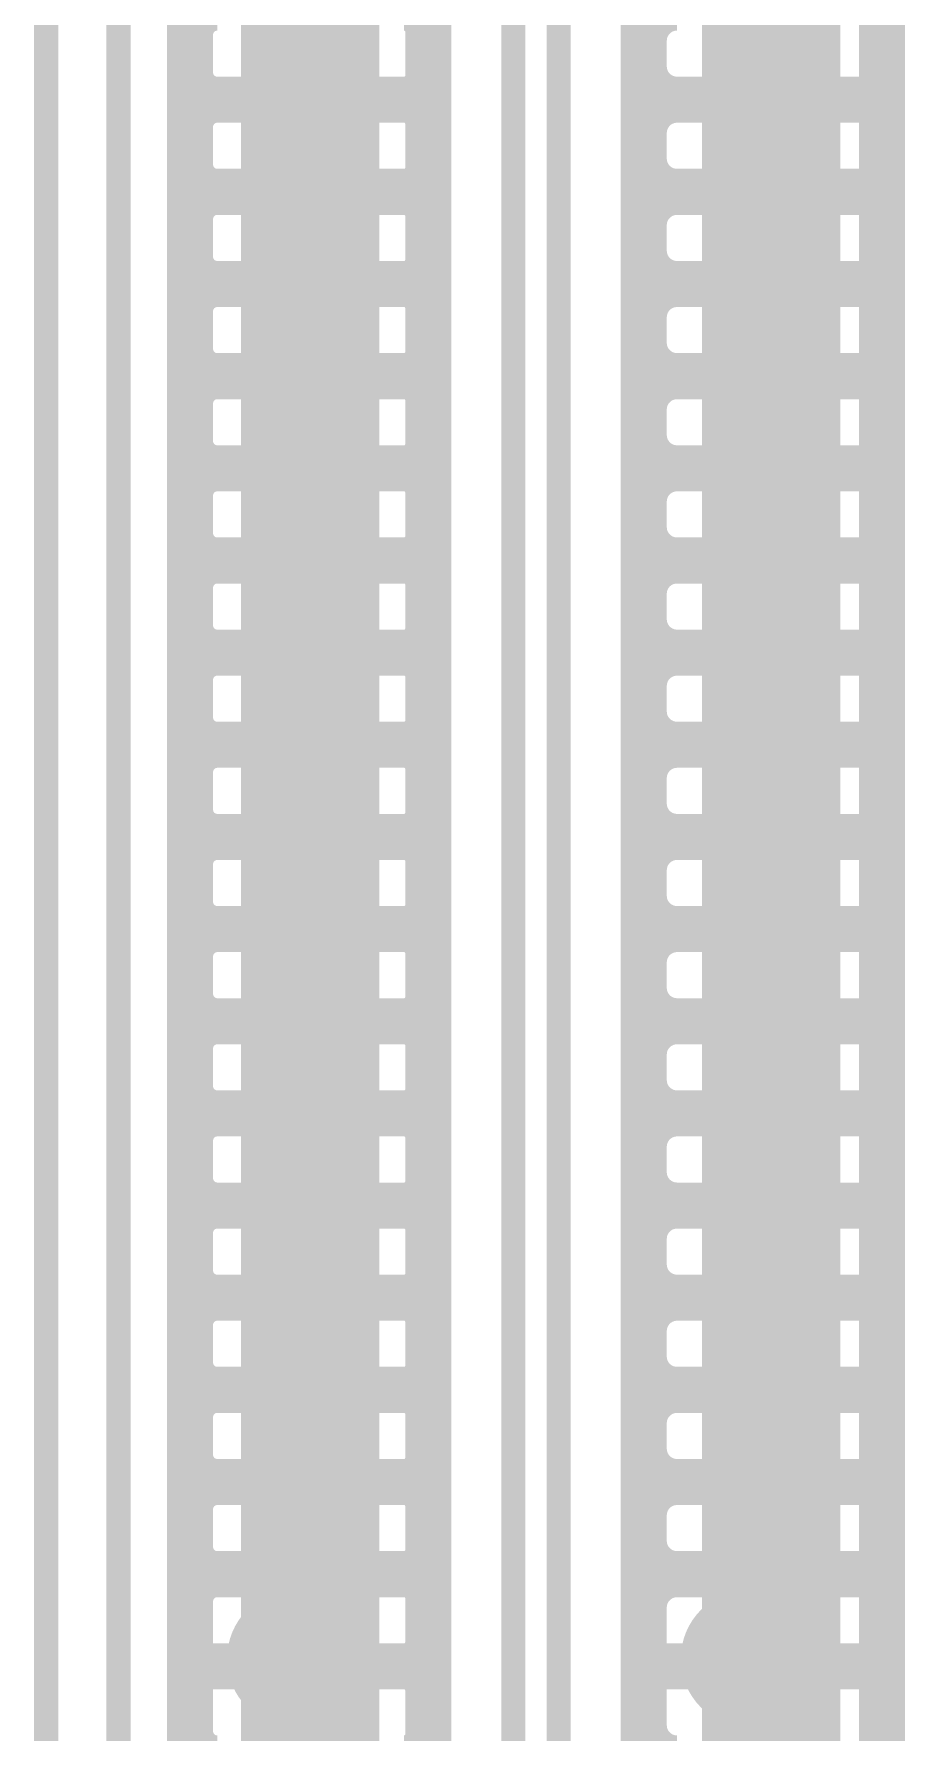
# Model space of a CAD drawing. Header units: millimetres. Extents: x 2260 to 2572, y -21 to 200.
# Drawn here: x 2296.78 to 2299.66, y 83.64 to 89.25 of the extents above; entities that cross this region are included whole.
import ezdxf

# ---------------------------------------------------------------- set-up
doc = ezdxf.new("R2010")
doc.units = ezdxf.units.MM
doc.layers.get('0').update_dxf_attribs({"lineweight": 18})
doc.layers.add('01', color=1, linetype='Continuous', lineweight=18)
doc.layers.add('DIM', color=3, linetype='Continuous', lineweight=13)

# ---------------------------------------------------------------- blocks, each defined once
blk = doc.blocks.new('PAD_R1')
blk.add_lwpolyline([(0.25, 0, 0.5, 0.5, 1), (-0.25, 0, 0.5, 0.5, 1)], format="xyseb", close=True)

msp = doc.modelspace()

# ---------------------------------------------------------------- linework, layer by layer
at = {"layer": '01'}
for points in [[(2297.6916, 139.8406, 0.2499, 0.2499, 0), (2297.6916, 63.6406, 0.2499, 0.2499, 0)], [(2299.1915, 139.8406, 0.2499, 0.2499, 0), (2299.1915, 63.6406, 0.2499, 0.2499, 0)], [(2297.2977, 66.3205, 0.1524, 0.1524, 0), (2297.2977, 137.2406, 0.1524, 0.1524, 0)], [(2297.5428, 137.2406, 0.1524, 0.1524, 0), (2297.5428, 66.2405, 0.1524, 0.1524, 0)], [(2297.8476, 137.2406, 0.1524, 0.1524, 0), (2297.8476, 66.2405, 0.1524, 0.1524, 0)], [(2298.0853, 66.3205, 0.1524, 0.1524, 0), (2298.0853, 137.2406, 0.1524, 0.1524, 0)], [(2298.7978, 66.3205, 0.1524, 0.1524, 0), (2298.7978, 137.2406, 0.1524, 0.1524, 0)], [(2299.0668, 137.2406, 0.1524, 0.1524, 0), (2299.0668, 66.2405, 0.1524, 0.1524, 0)], [(2299.3716, 137.2406, 0.1524, 0.1524, 0), (2299.3716, 66.2405, 0.1524, 0.1524, 0)], [(2299.5854, 137.2406, 0.1524, 0.1524, 0), (2299.5854, 66.2405, 0.1524, 0.1524, 0)], [(2297.2977, 89.2505, 0.1524, 0.1524, -0.414231), (2297.3877, 89.3405, 0.1524, 0.1524, 0)], [(2298.0853, 89.2605, 0.1524, 0.1524, 0.414252), (2298.0053, 89.3405, 0.1524, 0.1524, 0)], [(2298.7978, 89.2305, 0.1524, 0.1524, -0.414232), (2298.9078, 89.3405, 0.1524, 0.1524, 0)], [(2297.2977, 89.1257, 0.1524, 0.1524, 0.414231), (2297.3877, 89.0357, 0.1524, 0.1524, 0)], [(2298.0853, 89.1157, 0.1524, 0.1524, -0.414252), (2298.0053, 89.0357, 0.1524, 0.1524, 0)], [(2298.7978, 89.1457, 0.1524, 0.1524, 0.414232), (2298.9078, 89.0357, 0.1524, 0.1524, 0)], [(2297.2977, 89.0357, 0.1524, 0.1524, 0), (2298.0853, 89.0357, 0.1524, 0.1524, 0)], [(2297.2977, 88.9457, 0.1524, 0.1524, -0.414231), (2297.3877, 89.0357, 0.1524, 0.1524, 0)], [(2298.0853, 88.9557, 0.1524, 0.1524, 0.414252), (2298.0053, 89.0357, 0.1524, 0.1524, 0)], [(2298.7978, 89.0357, 0.1524, 0.1524, 0), (2299.5854, 89.0357, 0.1524, 0.1524, 0)], [(2298.7978, 88.9257, 0.1524, 0.1524, -0.414232), (2298.9078, 89.0357, 0.1524, 0.1524, 0)], [(2298.7978, 88.8409, 0.1524, 0.1524, 0.414232), (2298.9078, 88.7309, 0.1524, 0.1524, 0)], [(2297.2977, 88.8209, 0.1524, 0.1524, 0.414231), (2297.3877, 88.7309, 0.1524, 0.1524, 0)], [(2298.0853, 88.8109, 0.1524, 0.1524, -0.414252), (2298.0053, 88.7309, 0.1524, 0.1524, 0)], [(2297.2977, 88.7309, 0.1524, 0.1524, 0), (2298.0853, 88.7309, 0.1524, 0.1524, 0)], [(2297.2977, 88.6409, 0.1524, 0.1524, -0.414231), (2297.3877, 88.7309, 0.1524, 0.1524, 0)], [(2298.0853, 88.6509, 0.1524, 0.1524, 0.414252), (2298.0053, 88.7309, 0.1524, 0.1524, 0)], [(2298.7978, 88.7309, 0.1524, 0.1524, 0), (2299.5854, 88.7309, 0.1524, 0.1524, 0)], [(2298.7978, 88.6209, 0.1524, 0.1524, -0.414232), (2298.9078, 88.7309, 0.1524, 0.1524, 0)], [(2297.2977, 88.5161, 0.1524, 0.1524, 0.414231), (2297.3877, 88.4261, 0.1524, 0.1524, 0)], [(2298.0853, 88.5061, 0.1524, 0.1524, -0.414252), (2298.0053, 88.4261, 0.1524, 0.1524, 0)], [(2298.7978, 88.5361, 0.1524, 0.1524, 0.414232), (2298.9078, 88.4261, 0.1524, 0.1524, 0)], [(2297.2977, 88.4261, 0.1524, 0.1524, 0), (2298.0853, 88.4261, 0.1524, 0.1524, 0)], [(2297.2977, 88.3361, 0.1524, 0.1524, -0.414231), (2297.3877, 88.4261, 0.1524, 0.1524, 0)], [(2298.0853, 88.3461, 0.1524, 0.1524, 0.414252), (2298.0053, 88.4261, 0.1524, 0.1524, 0)], [(2298.7978, 88.4261, 0.1524, 0.1524, 0), (2299.5854, 88.4261, 0.1524, 0.1524, 0)], [(2298.7978, 88.3161, 0.1524, 0.1524, -0.414232), (2298.9078, 88.4261, 0.1524, 0.1524, 0)], [(2298.7978, 88.2313, 0.1524, 0.1524, 0.414232), (2298.9078, 88.1213, 0.1524, 0.1524, 0)], [(2297.2977, 88.2113, 0.1524, 0.1524, 0.414231), (2297.3877, 88.1213, 0.1524, 0.1524, 0)], [(2298.0853, 88.2013, 0.1524, 0.1524, -0.414252), (2298.0053, 88.1213, 0.1524, 0.1524, 0)], [(2297.2977, 88.1213, 0.1524, 0.1524, 0), (2298.0853, 88.1213, 0.1524, 0.1524, 0)], [(2297.2977, 88.0313, 0.1524, 0.1524, -0.414231), (2297.3877, 88.1213, 0.1524, 0.1524, 0)], [(2298.0853, 88.0413, 0.1524, 0.1524, 0.414252), (2298.0053, 88.1213, 0.1524, 0.1524, 0)], [(2298.7978, 88.1213, 0.1524, 0.1524, 0), (2299.5854, 88.1213, 0.1524, 0.1524, 0)], [(2298.7978, 88.0113, 0.1524, 0.1524, -0.414232), (2298.9078, 88.1213, 0.1524, 0.1524, 0)], [(2297.2977, 87.9065, 0.1524, 0.1524, 0.414231), (2297.3877, 87.8165, 0.1524, 0.1524, 0)], [(2298.0853, 87.8965, 0.1524, 0.1524, -0.414252), (2298.0053, 87.8165, 0.1524, 0.1524, 0)], [(2298.7978, 87.9265, 0.1524, 0.1524, 0.414232), (2298.9078, 87.8165, 0.1524, 0.1524, 0)], [(2297.2977, 87.8165, 0.1524, 0.1524, 0), (2298.0853, 87.8165, 0.1524, 0.1524, 0)], [(2297.2977, 87.7265, 0.1524, 0.1524, -0.414231), (2297.3877, 87.8165, 0.1524, 0.1524, 0)], [(2298.0853, 87.7365, 0.1524, 0.1524, 0.414252), (2298.0053, 87.8165, 0.1524, 0.1524, 0)], [(2298.7978, 87.8165, 0.1524, 0.1524, 0), (2299.5854, 87.8165, 0.1524, 0.1524, 0)], [(2298.7978, 87.7065, 0.1524, 0.1524, -0.414232), (2298.9078, 87.8165, 0.1524, 0.1524, 0)], [(2297.2977, 87.6017, 0.1524, 0.1524, 0.414231), (2297.3877, 87.5117, 0.1524, 0.1524, 0)], [(2298.7978, 87.6217, 0.1524, 0.1524, 0.414232), (2298.9078, 87.5117, 0.1524, 0.1524, 0)], [(2298.0853, 87.5917, 0.1524, 0.1524, -0.414252), (2298.0053, 87.5117, 0.1524, 0.1524, 0)], [(2297.2977, 87.5117, 0.1524, 0.1524, 0), (2298.0853, 87.5117, 0.1524, 0.1524, 0)], [(2297.2977, 87.4217, 0.1524, 0.1524, -0.414231), (2297.3877, 87.5117, 0.1524, 0.1524, 0)], [(2298.0853, 87.4317, 0.1524, 0.1524, 0.414252), (2298.0053, 87.5117, 0.1524, 0.1524, 0)], [(2298.7978, 87.5117, 0.1524, 0.1524, 0), (2299.5854, 87.5117, 0.1524, 0.1524, 0)], [(2298.7978, 87.4017, 0.1524, 0.1524, -0.414232), (2298.9078, 87.5117, 0.1524, 0.1524, 0)], [(2298.7978, 87.3169, 0.1524, 0.1524, 0.414232), (2298.9078, 87.2069, 0.1524, 0.1524, 0)], [(2297.2977, 87.2969, 0.1524, 0.1524, 0.414231), (2297.3877, 87.2069, 0.1524, 0.1524, 0)], [(2298.0853, 87.2869, 0.1524, 0.1524, -0.414252), (2298.0053, 87.2069, 0.1524, 0.1524, 0)], [(2297.2977, 87.2069, 0.1524, 0.1524, 0), (2298.0853, 87.2069, 0.1524, 0.1524, 0)], [(2297.2977, 87.1169, 0.1524, 0.1524, -0.414231), (2297.3877, 87.2069, 0.1524, 0.1524, 0)], [(2298.0853, 87.1269, 0.1524, 0.1524, 0.414252), (2298.0053, 87.2069, 0.1524, 0.1524, 0)], [(2298.7978, 87.2069, 0.1524, 0.1524, 0), (2299.5854, 87.2069, 0.1524, 0.1524, 0)], [(2298.7978, 87.0969, 0.1524, 0.1524, -0.414232), (2298.9078, 87.2069, 0.1524, 0.1524, 0)], [(2297.2977, 86.9921, 0.1524, 0.1524, 0.414231), (2297.3877, 86.9021, 0.1524, 0.1524, 0)], [(2298.0853, 86.9821, 0.1524, 0.1524, -0.414252), (2298.0053, 86.9021, 0.1524, 0.1524, 0)], [(2298.7978, 87.0121, 0.1524, 0.1524, 0.414232), (2298.9078, 86.9021, 0.1524, 0.1524, 0)], [(2297.2977, 86.9021, 0.1524, 0.1524, 0), (2298.0853, 86.9021, 0.1524, 0.1524, 0)], [(2297.2977, 86.8121, 0.1524, 0.1524, -0.414231), (2297.3877, 86.9021, 0.1524, 0.1524, 0)], [(2298.0853, 86.8221, 0.1524, 0.1524, 0.414252), (2298.0053, 86.9021, 0.1524, 0.1524, 0)], [(2298.7978, 86.9021, 0.1524, 0.1524, 0), (2299.5854, 86.9021, 0.1524, 0.1524, 0)], [(2298.7978, 86.7921, 0.1524, 0.1524, -0.414232), (2298.9078, 86.9021, 0.1524, 0.1524, 0)], [(2298.7978, 86.7073, 0.1524, 0.1524, 0.414232), (2298.9078, 86.5973, 0.1524, 0.1524, 0)], [(2297.2977, 86.6873, 0.1524, 0.1524, 0.414231), (2297.3877, 86.5973, 0.1524, 0.1524, 0)], [(2298.0853, 86.6773, 0.1524, 0.1524, -0.414252), (2298.0053, 86.5973, 0.1524, 0.1524, 0)], [(2297.2977, 86.5973, 0.1524, 0.1524, 0), (2298.0853, 86.5973, 0.1524, 0.1524, 0)], [(2297.2977, 86.5073, 0.1524, 0.1524, -0.414231), (2297.3877, 86.5973, 0.1524, 0.1524, 0)], [(2298.0853, 86.5173, 0.1524, 0.1524, 0.414252), (2298.0053, 86.5973, 0.1524, 0.1524, 0)], [(2298.7978, 86.5973, 0.1524, 0.1524, 0), (2299.5854, 86.5973, 0.1524, 0.1524, 0)], [(2298.7978, 86.4873, 0.1524, 0.1524, -0.414232), (2298.9078, 86.5973, 0.1524, 0.1524, 0)], [(2297.2977, 86.3825, 0.1524, 0.1524, 0.414231), (2297.3877, 86.2925, 0.1524, 0.1524, 0)], [(2298.0853, 86.3725, 0.1524, 0.1524, -0.414252), (2298.0053, 86.2925, 0.1524, 0.1524, 0)], [(2298.7978, 86.4025, 0.1524, 0.1524, 0.414232), (2298.9078, 86.2925, 0.1524, 0.1524, 0)], [(2297.2977, 86.2925, 0.1524, 0.1524, 0), (2298.0853, 86.2925, 0.1524, 0.1524, 0)], [(2297.2977, 86.2025, 0.1524, 0.1524, -0.414231), (2297.3877, 86.2925, 0.1524, 0.1524, 0)], [(2298.0853, 86.2125, 0.1524, 0.1524, 0.414252), (2298.0053, 86.2925, 0.1524, 0.1524, 0)], [(2298.7978, 86.2925, 0.1524, 0.1524, 0), (2299.5854, 86.2925, 0.1524, 0.1524, 0)], [(2298.7978, 86.1825, 0.1524, 0.1524, -0.414232), (2298.9078, 86.2925, 0.1524, 0.1524, 0)], [(2298.7978, 86.0977, 0.1524, 0.1524, 0.414232), (2298.9078, 85.9877, 0.1524, 0.1524, 0)], [(2297.2977, 86.0777, 0.1524, 0.1524, 0.414231), (2297.3877, 85.9877, 0.1524, 0.1524, 0)], [(2298.0853, 86.0677, 0.1524, 0.1524, -0.414252), (2298.0053, 85.9877, 0.1524, 0.1524, 0)], [(2297.2977, 85.9877, 0.1524, 0.1524, 0), (2298.0853, 85.9877, 0.1524, 0.1524, 0)], [(2297.2977, 85.8977, 0.1524, 0.1524, -0.414231), (2297.3877, 85.9877, 0.1524, 0.1524, 0)], [(2298.0853, 85.9077, 0.1524, 0.1524, 0.414252), (2298.0053, 85.9877, 0.1524, 0.1524, 0)], [(2298.7978, 85.9877, 0.1524, 0.1524, 0), (2299.5854, 85.9877, 0.1524, 0.1524, 0)], [(2298.7978, 85.8777, 0.1524, 0.1524, -0.414232), (2298.9078, 85.9877, 0.1524, 0.1524, 0)], [(2297.2977, 85.7729, 0.1524, 0.1524, 0.414231), (2297.3877, 85.6829, 0.1524, 0.1524, 0)], [(2298.0853, 85.7629, 0.1524, 0.1524, -0.414252), (2298.0053, 85.6829, 0.1524, 0.1524, 0)], [(2298.7978, 85.7929, 0.1524, 0.1524, 0.414232), (2298.9078, 85.6829, 0.1524, 0.1524, 0)], [(2297.2977, 85.6829, 0.1524, 0.1524, 0), (2298.0853, 85.6829, 0.1524, 0.1524, 0)], [(2297.2977, 85.5929, 0.1524, 0.1524, -0.414231), (2297.3877, 85.6829, 0.1524, 0.1524, 0)], [(2298.0853, 85.6029, 0.1524, 0.1524, 0.414252), (2298.0053, 85.6829, 0.1524, 0.1524, 0)], [(2298.7978, 85.6829, 0.1524, 0.1524, 0), (2299.5854, 85.6829, 0.1524, 0.1524, 0)], [(2298.7978, 85.5729, 0.1524, 0.1524, -0.414232), (2298.9078, 85.6829, 0.1524, 0.1524, 0)], [(2297.2977, 85.4681, 0.1524, 0.1524, 0.414231), (2297.3877, 85.3781, 0.1524, 0.1524, 0)], [(2298.7978, 85.4881, 0.1524, 0.1524, 0.414232), (2298.9078, 85.3781, 0.1524, 0.1524, 0)], [(2298.0853, 85.4581, 0.1524, 0.1524, -0.414252), (2298.0053, 85.3781, 0.1524, 0.1524, 0)], [(2297.2977, 85.3781, 0.1524, 0.1524, 0), (2298.0853, 85.3781, 0.1524, 0.1524, 0)], [(2297.2977, 85.2881, 0.1524, 0.1524, -0.414231), (2297.3877, 85.3781, 0.1524, 0.1524, 0)], [(2298.0853, 85.2981, 0.1524, 0.1524, 0.414252), (2298.0053, 85.3781, 0.1524, 0.1524, 0)], [(2298.7978, 85.3781, 0.1524, 0.1524, 0), (2299.5854, 85.3781, 0.1524, 0.1524, 0)], [(2298.7978, 85.2681, 0.1524, 0.1524, -0.414232), (2298.9078, 85.3781, 0.1524, 0.1524, 0)], [(2298.7978, 85.1833, 0.1524, 0.1524, 0.414232), (2298.9078, 85.0733, 0.1524, 0.1524, 0)], [(2297.2977, 85.1633, 0.1524, 0.1524, 0.414231), (2297.3877, 85.0733, 0.1524, 0.1524, 0)], [(2298.0853, 85.1533, 0.1524, 0.1524, -0.414252), (2298.0053, 85.0733, 0.1524, 0.1524, 0)], [(2297.2977, 85.0733, 0.1524, 0.1524, 0), (2298.0853, 85.0733, 0.1524, 0.1524, 0)], [(2297.2977, 84.9833, 0.1524, 0.1524, -0.414231), (2297.3877, 85.0733, 0.1524, 0.1524, 0)], [(2298.0853, 84.9933, 0.1524, 0.1524, 0.414252), (2298.0053, 85.0733, 0.1524, 0.1524, 0)], [(2298.7978, 85.0733, 0.1524, 0.1524, 0), (2299.5854, 85.0733, 0.1524, 0.1524, 0)], [(2298.7978, 84.9633, 0.1524, 0.1524, -0.414232), (2298.9078, 85.0733, 0.1524, 0.1524, 0)], [(2297.2977, 84.8585, 0.1524, 0.1524, 0.414231), (2297.3877, 84.7685, 0.1524, 0.1524, 0)], [(2298.0853, 84.8485, 0.1524, 0.1524, -0.414252), (2298.0053, 84.7685, 0.1524, 0.1524, 0)], [(2298.7978, 84.8785, 0.1524, 0.1524, 0.414232), (2298.9078, 84.7685, 0.1524, 0.1524, 0)], [(2297.2977, 84.7685, 0.1524, 0.1524, 0), (2298.0853, 84.7685, 0.1524, 0.1524, 0)], [(2297.2977, 84.6785, 0.1524, 0.1524, -0.414231), (2297.3877, 84.7685, 0.1524, 0.1524, 0)], [(2298.0853, 84.6885, 0.1524, 0.1524, 0.414252), (2298.0053, 84.7685, 0.1524, 0.1524, 0)], [(2298.7978, 84.7685, 0.1524, 0.1524, 0), (2299.5854, 84.7685, 0.1524, 0.1524, 0)], [(2298.7978, 84.6585, 0.1524, 0.1524, -0.414232), (2298.9078, 84.7685, 0.1524, 0.1524, 0)], [(2298.7978, 84.5737, 0.1524, 0.1524, 0.414232), (2298.9078, 84.4637, 0.1524, 0.1524, 0)], [(2297.2977, 84.5537, 0.1524, 0.1524, 0.414231), (2297.3877, 84.4637, 0.1524, 0.1524, 0)], [(2298.0853, 84.5437, 0.1524, 0.1524, -0.414252), (2298.0053, 84.4637, 0.1524, 0.1524, 0)], [(2297.2977, 84.4637, 0.1524, 0.1524, 0), (2298.0853, 84.4637, 0.1524, 0.1524, 0)], [(2297.2977, 84.3737, 0.1524, 0.1524, -0.414231), (2297.3877, 84.4637, 0.1524, 0.1524, 0)], [(2298.0853, 84.3837, 0.1524, 0.1524, 0.414252), (2298.0053, 84.4637, 0.1524, 0.1524, 0)], [(2298.7978, 84.4637, 0.1524, 0.1524, 0), (2299.5854, 84.4637, 0.1524, 0.1524, 0)], [(2298.7978, 84.3537, 0.1524, 0.1524, -0.414232), (2298.9078, 84.4637, 0.1524, 0.1524, 0)], [(2297.2977, 84.2489, 0.1524, 0.1524, 0.414231), (2297.3877, 84.1589, 0.1524, 0.1524, 0)], [(2298.0853, 84.2389, 0.1524, 0.1524, -0.414252), (2298.0053, 84.1589, 0.1524, 0.1524, 0)], [(2298.7978, 84.2689, 0.1524, 0.1524, 0.414232), (2298.9078, 84.1589, 0.1524, 0.1524, 0)], [(2297.2977, 84.1589, 0.1524, 0.1524, 0), (2298.0853, 84.1589, 0.1524, 0.1524, 0)], [(2297.2977, 84.0689, 0.1524, 0.1524, -0.414231), (2297.3877, 84.1589, 0.1524, 0.1524, 0)], [(2298.0853, 84.0789, 0.1524, 0.1524, 0.414252), (2298.0053, 84.1589, 0.1524, 0.1524, 0)], [(2298.7978, 84.1589, 0.1524, 0.1524, 0), (2299.5854, 84.1589, 0.1524, 0.1524, 0)], [(2298.7978, 84.0489, 0.1524, 0.1524, -0.414232), (2298.9078, 84.1589, 0.1524, 0.1524, 0)], [(2298.0853, 83.9341, 0.1524, 0.1524, -0.414252), (2298.0053, 83.8541, 0.1524, 0.1524, 0)], [(2297.2977, 83.8541, 0.1524, 0.1524, 0), (2298.0853, 83.8541, 0.1524, 0.1524, 0)], [(2298.0853, 83.7741, 0.1524, 0.1524, 0.414252), (2298.0053, 83.8541, 0.1524, 0.1524, 0)], [(2298.7978, 83.8541, 0.1524, 0.1524, 0), (2299.5854, 83.8541, 0.1524, 0.1524, 0)], [(2297.2977, 83.6393, 0.1524, 0.1524, 0.414231), (2297.3877, 83.5493, 0.1524, 0.1524, 0)], [(2298.0853, 83.6293, 0.1524, 0.1524, -0.414252), (2298.0053, 83.5493, 0.1524, 0.1524, 0)], [(2298.7978, 83.6593, 0.1524, 0.1524, 0.414232), (2298.9078, 83.5493, 0.1524, 0.1524, 0)]]:
    msp.add_lwpolyline(points, format="xyseb", dxfattribs=at)
at = {"layer": 'DIM'}
for points in [[(2296.8217, 137.4265, 0.08, 0.08, 0), (2296.8217, 66.0549, 0.08, 0.08, 0)], [(2297.0614, 137.4264, 0.08, 0.08, 0), (2297.0614, 66.0551, 0.08, 0.08, 0)], [(2298.3665, 137.367, 0.08, 0.08, 0), (2298.3665, 66.1145, 0.08, 0.08, 0)], [(2298.5165, 137.3669, 0.08, 0.08, 0), (2298.5165, 66.1147, 0.08, 0.08, 0)]]:
    msp.add_lwpolyline(points, format="xyseb", dxfattribs=at)

# ---------------------------------------------------------------- block references
at = {"layer": '01'}
for p, xscale, yscale in [((2297.2977, 89.2505), 0.1524, 0.1524), ((2298.0853, 89.2605), 0.1524, 0.1524), ((2298.7978, 89.2305), 0.1524, 0.1524), ((2297.2977, 89.1257), 0.1524, 0.1524), ((2298.0853, 89.1157), 0.1524, 0.1524), ((2298.7978, 89.1457), 0.1524, 0.1524), ((2297.2977, 89.0357), 0.1524, 0.1524), ((2297.3877, 89.0357), 0.1524, 0.1524), ((2297.3877, 89.0357), 0.1524, 0.1524), ((2298.0053, 89.0357), 0.1524, 0.1524), ((2298.0053, 89.0357), 0.1524, 0.1524), ((2298.0853, 89.0357), 0.1524, 0.1524), ((2298.7978, 89.0357), 0.1524, 0.1524), ((2298.9078, 89.0357), 0.1524, 0.1524), ((2298.9078, 89.0357), 0.1524, 0.1524), ((2299.5854, 89.0357), 0.1524, 0.1524), ((2297.2977, 88.9457), 0.1524, 0.1524), ((2298.0853, 88.9557), 0.1524, 0.1524), ((2298.7978, 88.9257), 0.1524, 0.1524), ((2298.7978, 88.8409), 0.1524, 0.1524), ((2297.2977, 88.8209), 0.1524, 0.1524), ((2298.0853, 88.8109), 0.1524, 0.1524), ((2297.2977, 88.7309), 0.1524, 0.1524), ((2297.3877, 88.7309), 0.1524, 0.1524), ((2297.3877, 88.7309), 0.1524, 0.1524), ((2298.0053, 88.7309), 0.1524, 0.1524), ((2298.0053, 88.7309), 0.1524, 0.1524), ((2298.0853, 88.7309), 0.1524, 0.1524), ((2298.7978, 88.7309), 0.1524, 0.1524), ((2298.9078, 88.7309), 0.1524, 0.1524), ((2298.9078, 88.7309), 0.1524, 0.1524), ((2299.5854, 88.7309), 0.1524, 0.1524), ((2297.2977, 88.6409), 0.1524, 0.1524), ((2298.0853, 88.6509), 0.1524, 0.1524), ((2298.7978, 88.6209), 0.1524, 0.1524), ((2297.2977, 88.5161), 0.1524, 0.1524), ((2298.0853, 88.5061), 0.1524, 0.1524), ((2298.7978, 88.5361), 0.1524, 0.1524), ((2297.2977, 88.4261), 0.1524, 0.1524), ((2297.3877, 88.4261), 0.1524, 0.1524), ((2297.3877, 88.4261), 0.1524, 0.1524), ((2298.0053, 88.4261), 0.1524, 0.1524), ((2298.0053, 88.4261), 0.1524, 0.1524), ((2298.0853, 88.4261), 0.1524, 0.1524), ((2298.7978, 88.4261), 0.1524, 0.1524), ((2298.9078, 88.4261), 0.1524, 0.1524), ((2298.9078, 88.4261), 0.1524, 0.1524), ((2299.5854, 88.4261), 0.1524, 0.1524), ((2297.2977, 88.3361), 0.1524, 0.1524), ((2298.0853, 88.3461), 0.1524, 0.1524), ((2298.7978, 88.3161), 0.1524, 0.1524), ((2298.7978, 88.2313), 0.1524, 0.1524), ((2297.2977, 88.2113), 0.1524, 0.1524), ((2298.0853, 88.2013), 0.1524, 0.1524), ((2297.2977, 88.1213), 0.1524, 0.1524), ((2297.3877, 88.1213), 0.1524, 0.1524), ((2297.3877, 88.1213), 0.1524, 0.1524), ((2298.0053, 88.1213), 0.1524, 0.1524), ((2298.0053, 88.1213), 0.1524, 0.1524), ((2298.0853, 88.1213), 0.1524, 0.1524), ((2298.7978, 88.1213), 0.1524, 0.1524), ((2298.9078, 88.1213), 0.1524, 0.1524), ((2298.9078, 88.1213), 0.1524, 0.1524), ((2299.5854, 88.1213), 0.1524, 0.1524), ((2297.2977, 88.0313), 0.1524, 0.1524), ((2298.0853, 88.0413), 0.1524, 0.1524), ((2298.7978, 88.0113), 0.1524, 0.1524), ((2297.2977, 87.9065), 0.1524, 0.1524), ((2298.0853, 87.8965), 0.1524, 0.1524), ((2298.7978, 87.9265), 0.1524, 0.1524), ((2297.2977, 87.8165), 0.1524, 0.1524), ((2297.3877, 87.8165), 0.1524, 0.1524), ((2297.3877, 87.8165), 0.1524, 0.1524), ((2298.0053, 87.8165), 0.1524, 0.1524), ((2298.0053, 87.8165), 0.1524, 0.1524), ((2298.0853, 87.8165), 0.1524, 0.1524), ((2298.7978, 87.8165), 0.1524, 0.1524), ((2298.9078, 87.8165), 0.1524, 0.1524), ((2298.9078, 87.8165), 0.1524, 0.1524), ((2299.5854, 87.8165), 0.1524, 0.1524), ((2297.2977, 87.7265), 0.1524, 0.1524), ((2298.0853, 87.7365), 0.1524, 0.1524), ((2298.7978, 87.7065), 0.1524, 0.1524), ((2297.2977, 87.6017), 0.1524, 0.1524), ((2298.7978, 87.6217), 0.1524, 0.1524), ((2298.0853, 87.5917), 0.1524, 0.1524), ((2297.2977, 87.5117), 0.1524, 0.1524), ((2297.3877, 87.5117), 0.1524, 0.1524), ((2297.3877, 87.5117), 0.1524, 0.1524), ((2298.0053, 87.5117), 0.1524, 0.1524), ((2298.0053, 87.5117), 0.1524, 0.1524), ((2298.0853, 87.5117), 0.1524, 0.1524), ((2298.7978, 87.5117), 0.1524, 0.1524), ((2298.9078, 87.5117), 0.1524, 0.1524), ((2298.9078, 87.5117), 0.1524, 0.1524), ((2299.5854, 87.5117), 0.1524, 0.1524), ((2298.0853, 87.4317), 0.1524, 0.1524), ((2297.2977, 87.4217), 0.1524, 0.1524), ((2298.7978, 87.4017), 0.1524, 0.1524), ((2298.7978, 87.3169), 0.1524, 0.1524), ((2297.2977, 87.2969), 0.1524, 0.1524), ((2298.0853, 87.2869), 0.1524, 0.1524), ((2297.2977, 87.2069), 0.1524, 0.1524), ((2297.3877, 87.2069), 0.1524, 0.1524), ((2297.3877, 87.2069), 0.1524, 0.1524), ((2298.0053, 87.2069), 0.1524, 0.1524), ((2298.0053, 87.2069), 0.1524, 0.1524), ((2298.0853, 87.2069), 0.1524, 0.1524), ((2298.7978, 87.2069), 0.1524, 0.1524), ((2298.9078, 87.2069), 0.1524, 0.1524), ((2298.9078, 87.2069), 0.1524, 0.1524), ((2299.5854, 87.2069), 0.1524, 0.1524), ((2297.2977, 87.1169), 0.1524, 0.1524), ((2298.0853, 87.1269), 0.1524, 0.1524), ((2298.7978, 87.0969), 0.1524, 0.1524), ((2297.2977, 86.9921), 0.1524, 0.1524), ((2298.0853, 86.9821), 0.1524, 0.1524), ((2298.7978, 87.0121), 0.1524, 0.1524), ((2297.2977, 86.9021), 0.1524, 0.1524), ((2297.3877, 86.9021), 0.1524, 0.1524), ((2297.3877, 86.9021), 0.1524, 0.1524), ((2298.0053, 86.9021), 0.1524, 0.1524), ((2298.0053, 86.9021), 0.1524, 0.1524), ((2298.0853, 86.9021), 0.1524, 0.1524), ((2298.7978, 86.9021), 0.1524, 0.1524), ((2298.9078, 86.9021), 0.1524, 0.1524), ((2298.9078, 86.9021), 0.1524, 0.1524), ((2299.5854, 86.9021), 0.1524, 0.1524), ((2297.2977, 86.8121), 0.1524, 0.1524), ((2298.0853, 86.8221), 0.1524, 0.1524), ((2298.7978, 86.7921), 0.1524, 0.1524), ((2298.7978, 86.7073), 0.1524, 0.1524), ((2297.2977, 86.6873), 0.1524, 0.1524), ((2298.0853, 86.6773), 0.1524, 0.1524), ((2297.2977, 86.5973), 0.1524, 0.1524), ((2297.3877, 86.5973), 0.1524, 0.1524), ((2297.3877, 86.5973), 0.1524, 0.1524), ((2298.0053, 86.5973), 0.1524, 0.1524), ((2298.0053, 86.5973), 0.1524, 0.1524), ((2298.0853, 86.5973), 0.1524, 0.1524), ((2298.7978, 86.5973), 0.1524, 0.1524), ((2298.9078, 86.5973), 0.1524, 0.1524), ((2298.9078, 86.5973), 0.1524, 0.1524), ((2299.5854, 86.5973), 0.1524, 0.1524), ((2297.2977, 86.5073), 0.1524, 0.1524), ((2298.0853, 86.5173), 0.1524, 0.1524), ((2298.7978, 86.4873), 0.1524, 0.1524), ((2297.2977, 86.3825), 0.1524, 0.1524), ((2298.0853, 86.3725), 0.1524, 0.1524), ((2298.7978, 86.4025), 0.1524, 0.1524), ((2297.2977, 86.2925), 0.1524, 0.1524), ((2297.3877, 86.2925), 0.1524, 0.1524), ((2297.3877, 86.2925), 0.1524, 0.1524), ((2298.0053, 86.2925), 0.1524, 0.1524), ((2298.0053, 86.2925), 0.1524, 0.1524), ((2298.0853, 86.2925), 0.1524, 0.1524), ((2298.7978, 86.2925), 0.1524, 0.1524), ((2298.9078, 86.2925), 0.1524, 0.1524), ((2298.9078, 86.2925), 0.1524, 0.1524), ((2299.5854, 86.2925), 0.1524, 0.1524), ((2297.2977, 86.2025), 0.1524, 0.1524), ((2298.0853, 86.2125), 0.1524, 0.1524), ((2298.7978, 86.1825), 0.1524, 0.1524), ((2298.7978, 86.0977), 0.1524, 0.1524), ((2297.2977, 86.0777), 0.1524, 0.1524), ((2298.0853, 86.0677), 0.1524, 0.1524), ((2297.2977, 85.9877), 0.1524, 0.1524), ((2297.3877, 85.9877), 0.1524, 0.1524), ((2297.3877, 85.9877), 0.1524, 0.1524), ((2298.0053, 85.9877), 0.1524, 0.1524), ((2298.0053, 85.9877), 0.1524, 0.1524), ((2298.0853, 85.9877), 0.1524, 0.1524), ((2298.7978, 85.9877), 0.1524, 0.1524), ((2298.9078, 85.9877), 0.1524, 0.1524), ((2298.9078, 85.9877), 0.1524, 0.1524), ((2299.5854, 85.9877), 0.1524, 0.1524), ((2297.2977, 85.8977), 0.1524, 0.1524), ((2298.0853, 85.9077), 0.1524, 0.1524), ((2298.7978, 85.8777), 0.1524, 0.1524), ((2297.2977, 85.7729), 0.1524, 0.1524), ((2298.0853, 85.7629), 0.1524, 0.1524), ((2298.7978, 85.7929), 0.1524, 0.1524), ((2297.2977, 85.6829), 0.1524, 0.1524), ((2297.3877, 85.6829), 0.1524, 0.1524), ((2297.3877, 85.6829), 0.1524, 0.1524), ((2298.0053, 85.6829), 0.1524, 0.1524), ((2298.0053, 85.6829), 0.1524, 0.1524), ((2298.0853, 85.6829), 0.1524, 0.1524), ((2298.7978, 85.6829), 0.1524, 0.1524), ((2298.9078, 85.6829), 0.1524, 0.1524), ((2298.9078, 85.6829), 0.1524, 0.1524), ((2299.5854, 85.6829), 0.1524, 0.1524), ((2297.2977, 85.5929), 0.1524, 0.1524), ((2298.0853, 85.6029), 0.1524, 0.1524), ((2298.7978, 85.5729), 0.1524, 0.1524), ((2297.2977, 85.4681), 0.1524, 0.1524), ((2298.7978, 85.4881), 0.1524, 0.1524), ((2298.0853, 85.4581), 0.1524, 0.1524), ((2297.2977, 85.3781), 0.1524, 0.1524), ((2297.3877, 85.3781), 0.1524, 0.1524), ((2297.3877, 85.3781), 0.1524, 0.1524), ((2298.0053, 85.3781), 0.1524, 0.1524), ((2298.0053, 85.3781), 0.1524, 0.1524), ((2298.0853, 85.3781), 0.1524, 0.1524), ((2298.7978, 85.3781), 0.1524, 0.1524), ((2298.9078, 85.3781), 0.1524, 0.1524), ((2298.9078, 85.3781), 0.1524, 0.1524), ((2299.5854, 85.3781), 0.1524, 0.1524), ((2298.0853, 85.2981), 0.1524, 0.1524), ((2297.2977, 85.2881), 0.1524, 0.1524), ((2298.7978, 85.2681), 0.1524, 0.1524), ((2298.7978, 85.1833), 0.1524, 0.1524), ((2297.2977, 85.1633), 0.1524, 0.1524), ((2298.0853, 85.1533), 0.1524, 0.1524), ((2297.2977, 85.0733), 0.1524, 0.1524), ((2297.3877, 85.0733), 0.1524, 0.1524), ((2297.3877, 85.0733), 0.1524, 0.1524), ((2298.0053, 85.0733), 0.1524, 0.1524), ((2298.0053, 85.0733), 0.1524, 0.1524), ((2298.0853, 85.0733), 0.1524, 0.1524), ((2298.7978, 85.0733), 0.1524, 0.1524), ((2298.9078, 85.0733), 0.1524, 0.1524), ((2298.9078, 85.0733), 0.1524, 0.1524), ((2299.5854, 85.0733), 0.1524, 0.1524), ((2297.2977, 84.9833), 0.1524, 0.1524), ((2298.0853, 84.9933), 0.1524, 0.1524), ((2298.7978, 84.9633), 0.1524, 0.1524), ((2297.2977, 84.8585), 0.1524, 0.1524), ((2298.0853, 84.8485), 0.1524, 0.1524), ((2298.7978, 84.8785), 0.1524, 0.1524), ((2297.2977, 84.7685), 0.1524, 0.1524), ((2297.3877, 84.7685), 0.1524, 0.1524), ((2297.3877, 84.7685), 0.1524, 0.1524), ((2298.0053, 84.7685), 0.1524, 0.1524), ((2298.0053, 84.7685), 0.1524, 0.1524), ((2298.0853, 84.7685), 0.1524, 0.1524), ((2298.7978, 84.7685), 0.1524, 0.1524), ((2298.9078, 84.7685), 0.1524, 0.1524), ((2298.9078, 84.7685), 0.1524, 0.1524), ((2299.5854, 84.7685), 0.1524, 0.1524), ((2297.2977, 84.6785), 0.1524, 0.1524), ((2298.0853, 84.6885), 0.1524, 0.1524), ((2298.7978, 84.6585), 0.1524, 0.1524), ((2298.7978, 84.5737), 0.1524, 0.1524), ((2297.2977, 84.5537), 0.1524, 0.1524), ((2298.0853, 84.5437), 0.1524, 0.1524), ((2297.2977, 84.4637), 0.1524, 0.1524), ((2297.3877, 84.4637), 0.1524, 0.1524), ((2297.3877, 84.4637), 0.1524, 0.1524), ((2298.0053, 84.4637), 0.1524, 0.1524), ((2298.0053, 84.4637), 0.1524, 0.1524), ((2298.0853, 84.4637), 0.1524, 0.1524), ((2298.7978, 84.4637), 0.1524, 0.1524), ((2298.9078, 84.4637), 0.1524, 0.1524), ((2298.9078, 84.4637), 0.1524, 0.1524), ((2299.5854, 84.4637), 0.1524, 0.1524), ((2297.2977, 84.3737), 0.1524, 0.1524), ((2298.0853, 84.3837), 0.1524, 0.1524), ((2298.7978, 84.3537), 0.1524, 0.1524), ((2297.2977, 84.2489), 0.1524, 0.1524), ((2298.0853, 84.2389), 0.1524, 0.1524), ((2298.7978, 84.2689), 0.1524, 0.1524), ((2297.2977, 84.1589), 0.1524, 0.1524), ((2297.3877, 84.1589), 0.1524, 0.1524), ((2297.3877, 84.1589), 0.1524, 0.1524), ((2298.0053, 84.1589), 0.1524, 0.1524), ((2298.0053, 84.1589), 0.1524, 0.1524), ((2298.0853, 84.1589), 0.1524, 0.1524), ((2298.7978, 84.1589), 0.1524, 0.1524), ((2298.9078, 84.1589), 0.1524, 0.1524), ((2298.9078, 84.1589), 0.1524, 0.1524), ((2299.5854, 84.1589), 0.1524, 0.1524), ((2297.2977, 84.0689), 0.1524, 0.1524), ((2298.0853, 84.0789), 0.1524, 0.1524), ((2297.6484, 83.8795), 0.456945, 0.456945), ((2298.7978, 84.0489), 0.1524, 0.1524), ((2299.1486, 83.8795), 0.456945, 0.456945), ((2298.0853, 83.9341), 0.1524, 0.1524), ((2297.2977, 83.8541), 0.1524, 0.1524), ((2298.0053, 83.8541), 0.1524, 0.1524), ((2298.0053, 83.8541), 0.1524, 0.1524), ((2298.0853, 83.8541), 0.1524, 0.1524), ((2298.7978, 83.8541), 0.1524, 0.1524), ((2299.5854, 83.8541), 0.1524, 0.1524), ((2298.0853, 83.7741), 0.1524, 0.1524), ((2297.2977, 83.6393), 0.1524, 0.1524), ((2298.0853, 83.6293), 0.1524, 0.1524), ((2298.7978, 83.6593), 0.1524, 0.1524)]:
    msp.add_blockref('PAD_R1', p, dxfattribs=dict(at, xscale=xscale, yscale=yscale))

doc.saveas('drawing.dxf')
